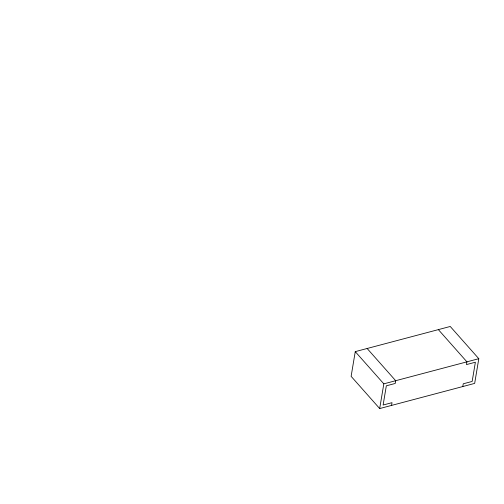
<?xml version="1.0" encoding="UTF-8"?>
<svg xmlns="http://www.w3.org/2000/svg" width="504" height="504" viewBox="0 0 504 504"><rect width="100%" height="100%" fill="white"/><g stroke="black" fill="none" stroke-linecap="round" stroke-linejoin="round"><path stroke-width="0.76" d="M355.257 351.635L351.124 376.337L379.682 408.561L474.667 383.399L478.8 358.697L450.242 326.472L355.257 351.635L383.821 383.853L379.682 408.561M391.558 405.411L392.017 402.671L383.116 405.027L386.329 385.812L395.231 383.456L395.69 380.709L367.132 348.491M462.792 386.543L463.252 383.796L472.16 381.44L475.373 362.225L466.471 364.581L466.924 361.841L438.367 329.622M383.821 383.853L478.8 358.697"/></g></svg>
